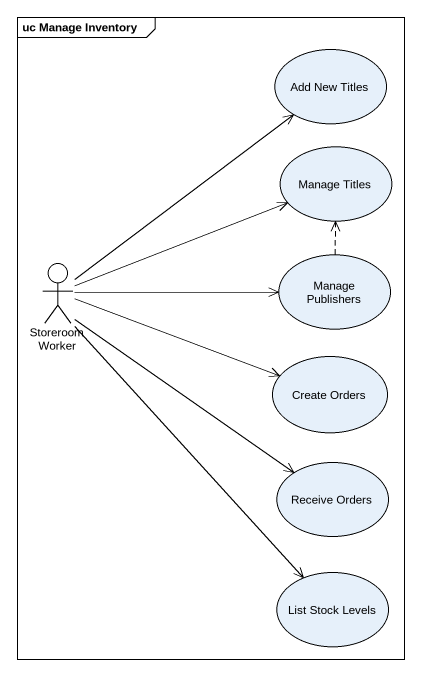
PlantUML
@startuml
mainframe uc Manage Inventory
usecase "Add New Titles" as Add_New_Titles
usecase "Manage Titles" as Manage_Titles
actor "Storeroom Worker" as Storeroom_Worker
usecase "Manage Publishers" as Manage_Publishers
usecase "Create Orders" as Create_Orders
usecase "Receive Orders" as Receive_Orders
usecase "List Stock Levels" as List_Stock_Levels
Storeroom_Worker -up-> Add_New_Titles
Storeroom_Worker -right-> Manage_Titles
Storeroom_Worker -right-> Manage_Publishers
Storeroom_Worker -right-> Create_Orders
Storeroom_Worker --> Receive_Orders
Storeroom_Worker --> List_Stock_Levels
Manage_Publishers .up.> Manage_Titles
@enduml
